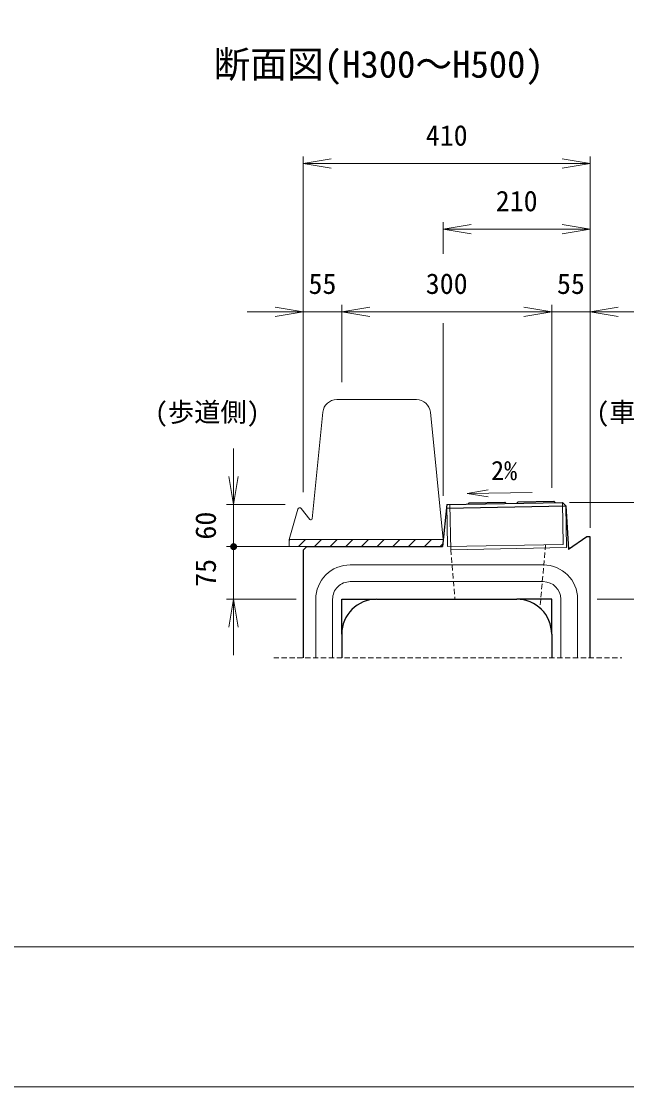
# Model space of a CAD drawing. Units: millimetres at full size, sheet at 1:20. Extents: x 0 to 8400, y 0 to 5940.
# Drawn here: x 2661 to 3526, y 0 to 1522 of the extents above; entities that cross this region are included whole.
import ezdxf
from ezdxf.enums import TextEntityAlignment as Align

# ---------------------------------------------------------------- set-up
doc = ezdxf.new("R2010")
doc.units = ezdxf.units.MM
doc.header["$LTSCALE"] = 20
doc.linetypes.add('USER1', pattern=[0.5625, 0.375, -0.1875])
for name, color, linetype, lineweight in [('0_2', 7, 'Continuous', 13), ('ACC(細線）', 4, 'USER1', 13), ('CON2(細線）', 6, 'Continuous', 13), ('CON（太線）', 1, 'Continuous', 25), ('Defpoints_5', 7, 'Continuous', 25), ('寸法線', 7, 'Continuous', 9), ('構造物-寸法', 7, 'Continuous', 9)]:
    doc.layers.add(name, color=color, linetype=linetype, lineweight=lineweight)
doc.styles.add('ＭＳ ゴシック', font='')
doc.styles.get('ＭＳ ゴシック').set_extended_font_data('MS Gothic')

# ---------------------------------------------------------------- blocks, each defined once
blk = doc.blocks.new('filled_dot')
at = {"color": 0, "linetype": 'Continuous', "lineweight": -2, "const_width": 1.25}
blk.add_lwpolyline([(-0.625, 0, 1), (0.625, 0, 1)], format="xyb", close=True, dxfattribs=at)
blk = doc.blocks.new('open_arrow')
at = {"color": 0, "linetype": 'Continuous', "lineweight": -2}
blk.add_lwpolyline([(7.5, 1.25), (0, 0), (7.5, -1.25)], dxfattribs=at)

msp = doc.modelspace()

# ---------------------------------------------------------------- linework, layer by layer
at = {"layer": '0_2'}
for p, q in [((3111.88, 981.43), (3225.68, 981.43)), ((3076.78, 811.4), (3091.98, 963.42)), ((3245.58, 963.42), (3263.78, 781.43)), ((3056.3, 825.1), (3043.78, 781.43)), ((3073.21, 810.37), (3061.03, 826.01)), ((3043.78, 781.43), (3043.78, 771.43)), ((3043.78, 781.43), (3263.78, 781.43))]:
    msp.add_line(p, q, dxfattribs=at)
for centre, radius, start, end in [((3111.88, 961.43), 20, 90, 174.28941), ((3225.68, 961.43), 20, 5.71059, 90), ((3058.9, 824.36), 2.7, 37.91649, 164), ((3074.79, 811.6), 2, 217.91649, 354.28941)]:
    msp.add_arc(centre, radius, start, end, dxfattribs=at)
at = {"layer": 'ACC(細線）'}
for p, q in [((3274.71, 767.13), (3280.81, 696.43)), ((3410.1, 774.21), (3402.28, 683.69))]:
    msp.add_line(p, q, dxfattribs=at)
at = {"layer": 'CON2(細線）', "lineweight": 9}
for p, q in [((3130.94, 745.43), (3406.94, 745.43)), ((3130.94, 721.43), (3406.94, 721.43)), ((3081.94, 696.43), (3081.94, 612.71)), ((3105.94, 696.43), (3105.94, 612.71)), ((3431.94, 696.43), (3431.94, 612.71)), ((3455.94, 696.43), (3455.94, 612.71))]:
    msp.add_line(p, q, dxfattribs=at)
for centre, radius, start, end in [((3130.94, 696.43), 49, 90, 180.00009), ((3406.94, 696.43), 49, 0, 90), ((3130.94, 696.43), 25, 90, 180.00009), ((3406.94, 696.43), 25, 0, 90)]:
    msp.add_arc(centre, radius, start, end, dxfattribs=at)
at = {"layer": 'CON（太線）'}
for p, q in [((3268.95, 831.53), (3262.95, 771.43)), ((3268.95, 831.53), (3434.23, 834.68)), ((3300.94, 834.14), (3351.94, 835.11)), ((3370.94, 835.47), (3421.94, 836.44)), ((3434.23, 834.68), (3439.24, 829.68)), ((3439.24, 829.68), (3442.88, 767.19)), ((3468.94, 785.43), (3442.88, 767.19)), ((3473.94, 785.43), (3468.94, 785.43)), ((3473.94, 612.71), (3473.94, 785.43)), ((3068.94, 771.43), (3063.94, 766.43)), ((3063.94, 766.43), (3063.94, 612.71)), ((3068.94, 771.43), (3262.95, 771.43)), ((3442.68, 770.71), (3444.4, 768.25)), ((3168.94, 696.43), (3368.94, 696.43)), ((3118.94, 646.43), (3118.94, 612.71)), ((3418.94, 646.43), (3418.94, 612.71))]:
    msp.add_line(p, q, dxfattribs=at)
at = {"layer": 'CON（太線）', "color": 2}
msp.add_line((3268.44, 826.42), (3439.24, 829.68), dxfattribs=at)
at = {"layer": 'CON（太線）'}
for centre, start, end in [((3168.94, 646.43), 90, 180), ((3368.94, 646.43), 0, 90)]:
    msp.add_arc(centre, 50, start, end, dxfattribs=at)
at = {"layer": 'Defpoints_5'}
for p, q in [((3118.94, 646.43), (3118.94, 696.43)), ((3118.94, 696.43), (3168.35, 696.43)), ((3418.94, 696.43), (3369.53, 696.43)), ((3418.94, 646.43), (3418.94, 696.43))]:
    msp.add_line(p, q, dxfattribs=at)
at = {"layer": '寸法線'}
for p, q in [((3063.94, 849.4), (3063.94, 1328.92)), ((3473.94, 909.43), (3473.94, 1328.92)), ((3473.94, 1318.92), (3063.94, 1318.92)), ((3328.11, 852.79), (3298.21, 847.22)), ((3298.21, 847.22), (3391.07, 848.99)), ((3298.21, 847.22), (3328.3, 842.79)), ((3444.23, 834.68), (3601.25, 834.68)), ((3058.94, 771.43), (2954.53, 771.43)), ((2964.53, 771.43), (2964.53, 616.43)), ((3053.94, 696.43), (2954.53, 696.43)), ((3483.94, 696.43), (3601.25, 696.43))]:
    msp.add_line(p, q, dxfattribs=at)
at = {"layer": '構造物-寸法'}
for p, q in [((3263.95, 1189.96), (3263.95, 1235.19)), ((3473.94, 798.43), (3473.94, 1235.19)), ((3473.94, 1225.19), (3263.95, 1225.19)), ((3063.94, 849.4), (3063.94, 1117.09)), ((3118.94, 1006.2), (3118.94, 1117.09)), ((3118.94, 1013.78), (3118.94, 1117.09)), ((3418.94, 855.3), (3418.94, 1117.09)), ((3418.94, 1028.75), (3418.94, 1117.09)), ((3473.94, 798.43), (3473.94, 1117.09)), ((2983.94, 1107.09), (3198.94, 1107.09)), ((3118.94, 1107.09), (3418.94, 1107.09)), ((3553.94, 1107.09), (3338.94, 1107.09)), ((3263.95, 1090.84), (3263.95, 844.03)), ((2964.53, 771.43), (2964.53, 911.53)), ((3038.35, 831.53), (2954.53, 831.53)), ((3043.78, 780.25), (3044.97, 781.43)), ((3057.42, 771.43), (3067.42, 781.43)), ((3079.87, 771.43), (3089.87, 781.43)), ((3102.32, 771.43), (3112.32, 781.43)), ((3124.77, 771.43), (3134.77, 781.43)), ((3147.22, 771.43), (3157.22, 781.43)), ((3169.67, 771.43), (3179.67, 781.43)), ((3192.12, 771.43), (3202.12, 781.43)), ((3214.57, 771.43), (3224.57, 781.43)), ((3237.02, 771.43), (3247.02, 781.43)), ((3202.43, 771.43), (2954.53, 771.43)), ((3043.78, 771.43), (3262.95, 771.43)), ((3259.48, 771.43), (3263.15, 775.11))]:
    msp.add_line(p, q, dxfattribs=at)
at = {"layer": '構造物-寸法', "color": 4}
for p, q in [((3268.98, 831.53), (3270.12, 771.54)), ((3273.48, 831.61), (3274.71, 767.13)), ((3434.45, 834.45), (3435.59, 774.69)), ((3439.04, 829.88), (3440.18, 770.28)), ((3270.12, 771.54), (3435.59, 774.69)), ((3274.71, 767.13), (3440.18, 770.28)), ((3410.1, 774.21), (3410.18, 769.71))]:
    msp.add_line(p, q, dxfattribs=at)
at = {"layer": '構造物-寸法', "color": 1}
for p, q in [((3298.94, 832.1), (3300.94, 834.14)), ((3351.94, 835.11), (3353.94, 833.15)), ((3368.94, 833.43), (3370.94, 835.47)), ((3421.94, 836.44), (3423.94, 834.5))]:
    msp.add_line(p, q, dxfattribs=at)
at = {"layer": '構造物-寸法', "linetype": 'USER1'}
msp.add_line((3021.79, 612.71), (3519.07, 612.71), dxfattribs=at)
at = {"layer": '構造物-寸法', "color": 2}
msp.add_lwpolyline([(0, 5940), (0, 0), (8400, 0), (8400, 5940)], close=True, dxfattribs=at)
at = {"layer": '構造物-寸法'}
msp.add_lwpolyline([(200, 5740), (200, 200), (8200, 200), (8200, 5740)], close=True, dxfattribs=at)

# ---------------------------------------------------------------- block references
at = {"layer": '寸法線', "xscale": 5.33, "yscale": 5.33}
msp.add_blockref('open_arrow', (3063.94, 1318.92), dxfattribs=at)
at = {"layer": '寸法線'}
for name, p, xscale, yscale, rotation in [('open_arrow', (3473.94, 1318.92), 5.33, 5.33, 180), ('filled_dot', (2964.53, 771.43), 4, 4, 270), ('open_arrow', (2964.53, 696.43), 5.33, 5.33, 270)]:
    msp.add_blockref(name, p, dxfattribs=dict(at, xscale=xscale, yscale=yscale, rotation=rotation))
at = {"layer": '構造物-寸法', "xscale": 5.33, "yscale": 5.33}
for p in [(3263.95, 1225.19), (3118.94, 1107.09), (3118.94, 1107.09), (3473.94, 1107.09)]:
    msp.add_blockref('open_arrow', p, dxfattribs=at)
at = {"layer": '構造物-寸法'}
for name, p, xscale, yscale, rotation in [('open_arrow', (3473.94, 1225.19), 5.33, 5.33, 180), ('open_arrow', (3063.94, 1107.09), 5.33, 5.33, 180), ('open_arrow', (3418.94, 1107.09), 5.33, 5.33, 180), ('open_arrow', (3418.94, 1107.09), 5.33, 5.33, 180), ('open_arrow', (2964.53, 831.53), 5.33, 5.33, 90), ('filled_dot', (2964.53, 771.43), 4, 4, 90)]:
    msp.add_blockref(name, p, dxfattribs=dict(at, xscale=xscale, yscale=yscale, rotation=rotation))

# ---------------------------------------------------------------- texts
at = {"layer": '寸法線', "style": 'ＭＳ ゴシック'}
msp.add_text('断面図(H300～H500)', height=38.49, dxfattribs=at).set_placement((2935.82, 1429.79), align=Align.BOTTOM_LEFT)
msp.add_text('410', height=29.33, dxfattribs=at).set_placement((3268.94, 1358.92), align=Align.MIDDLE_CENTER)
msp.add_text('2%', height=27.49, dxfattribs=at).set_placement((3351, 858.28), align=Align.BOTTOM_CENTER)
msp.add_text('75', height=29.33, rotation=90, dxfattribs=at).set_placement((2924.53, 733.93), align=Align.MIDDLE_CENTER)
at = {"layer": '構造物-寸法', "style": 'ＭＳ ゴシック'}
for s, p in [('210', (3368.94, 1265.19)), ('55', (3091.44, 1147.09)), ('300', (3268.94, 1147.09)), ('55', (3446.44, 1147.09))]:
    msp.add_text(s, height=29.33, dxfattribs=at).set_placement(p, align=Align.MIDDLE_CENTER)
for s, p in [('(歩道側)', (2852, 941.64)), ('(車道側)', (3482.6, 941.64))]:
    msp.add_text(s, height=27.49, dxfattribs=at).set_placement(p, align=Align.BOTTOM_LEFT)
msp.add_text('60', height=29.33, rotation=90, dxfattribs=at).set_placement((2924.53, 801.48), align=Align.MIDDLE_CENTER)

doc.saveas('drawing.dxf')
